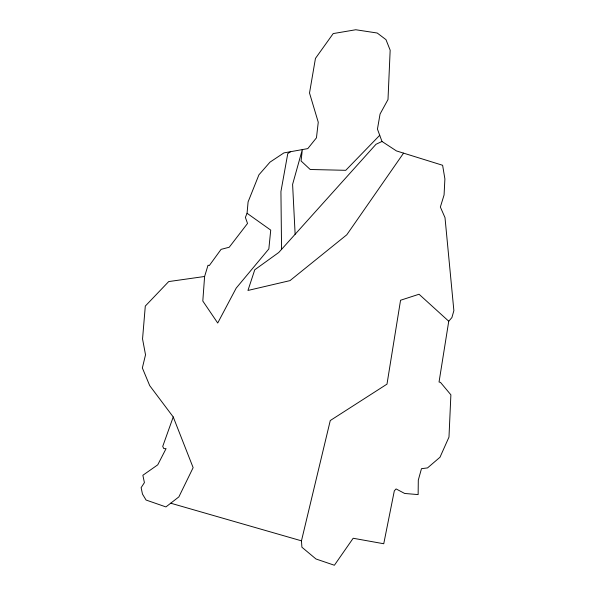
<?xml version="1.0" encoding="UTF-8"?>
<svg xmlns="http://www.w3.org/2000/svg" width="595" height="595" viewBox="0 0 595 595"><rect width="100%" height="100%" fill="white"/><g stroke="black" fill="none" stroke-linecap="round" stroke-linejoin="round"><path stroke-width="0.89" d="M247.066 213.278L245.378 217.398L247.527 223.46L229.231 247.237L221.072 249.364L209.306 265.563L208.027 265.236L204.606 276.482L202.806 301.033L217.718 323.026L236.178 288.136L268.843 248.933L270.732 230.109L247.066 213.278L248.085 201.913L258.922 174.826L269.989 162.145L283.912 152.9L307.793 148.609L316.458 137.809L318.258 122.228L309.512 93.021L315.454 58.399L333.2 33.58L355.773 29.75L377.223 33.023L385.977 39.642L390.164 50.181L387.999 99.536L380.064 114.024L377.446 129.108L381.997 141.469L396.441 150.922L442.62 165.276L444.896 178.946L444.071 194.974L440.36 207.038L445.001 217.629L453.873 310.649L451.903 317.566L448.749 321.233L439.043 381.997L440.501 382.399L450.884 394.827L448.98 437.094L439.995 457.243L427.522 467.915L421.476 468.674L418.3 480.113L418.136 494.594L404.674 493.463L396.084 488.919L394.314 490.875L383.745 543.748L353.17 538.252L334.383 565.25L315.99 558.988L301.903 547.221L301.464 540.833L330.27 420.539L386.995 384.125L400.554 300.252L419.036 294.242L448.749 321.233M173.234 416.969L162.718 446.406L163.811 448.615L166.072 448.63L157.742 464.836L142.86 475.279L144.414 482.627L141.127 487.647L142.465 494.058L146.073 500.038L165.931 506.925L178.879 496.877L193.137 467.648L173.234 416.969L149.709 385.634L142.354 367.948L145.522 354.806L142.547 338.927L145.299 306.075L168.697 281.576L204.606 276.482M403.559 153.131L346.781 234.794L289.981 280.624L247.959 290.449L254.757 269.788L278.75 252.496L376.003 144.28L381.997 141.469M379.722 135.296L345.755 170.311L310.218 169.493L301.077 160.97L302.327 149.59L292.599 184.391L295.135 234.274M290.613 151.695L287.779 153.577L280.929 191.545L281.561 249.372M170.72 503.206L301.464 540.833"/></g></svg>
